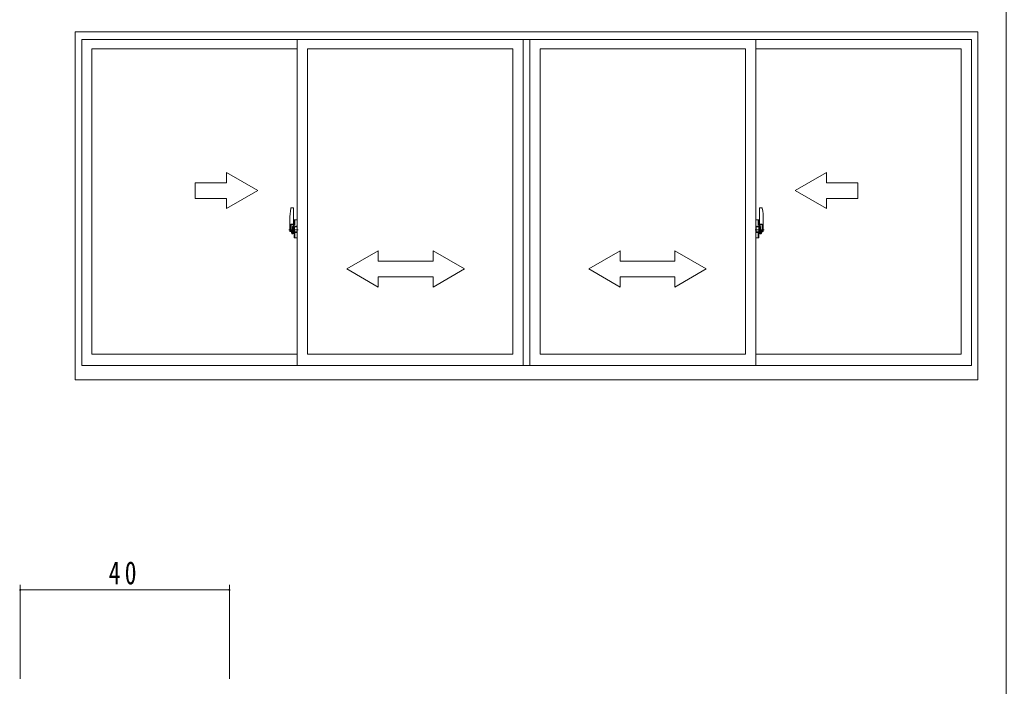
# Model space of a CAD drawing. Units: millimetres on the paper. Extents: x -397 to 397, y -282 to 282.
# Drawn here: x 187.4 to 376.1, y 50 to 177.6 of the extents above; entities that cross this region are included whole.
import ezdxf

# ---------------------------------------------------------------- set-up
doc = ezdxf.new("R2010")
doc.units = ezdxf.units.MM
doc.linetypes.add('USER2', pattern=[13, 10, -1, 1, -1])
for name, color, linetype, lineweight in [('0-1_YKK_ZWAK', 7, 'Continuous', 18), ('0-6_YKK_A1', 4, 'Continuous', 18), ('0-7_YKK_D', 6, 'Continuous', 18)]:
    doc.layers.add(name, color=color, linetype=linetype, lineweight=lineweight)
doc.styles.add('ＭＳ ゴシック', font='')
doc.styles.get('ＭＳ ゴシック').set_extended_font_data('MS Gothic')

msp = doc.modelspace()

# ---------------------------------------------------------------- linework, layer by layer
at = {"layer": '0-1_YKK_ZWAK'}
msp.add_line((376.092, 279.3), (376.092, -245.7), dxfattribs=at)
at = {"layer": '0-6_YKK_A1'}
for p, q in [((198.025, 175.316), (198.025, 108.666)), ((284.975, 175.316), (198.025, 175.316)), ((199.275, 173.816), (199.275, 111.416)), ((199.275, 173.816), (369.425, 173.816)), ((240.475, 111.416), (240.475, 173.816)), ((283.725, 111.416), (283.725, 173.816)), ((284.975, 175.316), (370.675, 175.316)), ((284.975, 111.416), (284.975, 173.816)), ((328.225, 111.416), (328.225, 173.816)), ((369.425, 173.816), (369.425, 111.416)), ((370.675, 175.316), (370.675, 108.666)), ((201.225, 172.066), (201.225, 113.616)), ((240.475, 172.066), (201.225, 172.066)), ((281.725, 172.066), (242.475, 172.066)), ((242.475, 113.616), (242.475, 172.066)), ((281.725, 113.616), (281.725, 172.066)), ((286.975, 172.066), (326.225, 172.066)), ((286.975, 113.616), (286.975, 172.066)), ((326.225, 113.616), (326.225, 172.066)), ((328.225, 172.066), (367.475, 172.066)), ((367.475, 172.066), (367.475, 113.616)), ((226.96, 146.416), (226.96, 148.38)), ((232.96, 144.916), (226.96, 148.38)), ((335.725, 144.916), (341.725, 148.38)), ((341.725, 146.416), (341.725, 148.38)), ((220.96, 146.416), (220.96, 143.416)), ((226.96, 146.416), (220.96, 146.416)), ((341.725, 146.416), (347.725, 146.416)), ((347.725, 146.416), (347.725, 143.416)), ((220.96, 143.416), (226.96, 143.416)), ((232.96, 144.916), (226.96, 141.452)), ((226.96, 141.452), (226.96, 143.416)), ((335.725, 144.916), (341.725, 141.452)), ((341.725, 141.452), (341.725, 143.416)), ((347.725, 143.416), (341.725, 143.416)), ((239.316, 141.575), (239.749, 141.59)), ((239.775, 141.565), (239.775, 138.306)), ((328.925, 141.565), (328.925, 138.306)), ((329.385, 141.575), (328.951, 141.59)), ((239.075, 139.321), (239.075, 137.103)), ((239.275, 137.398), (239.275, 138.458)), ((239.663, 138.458), (239.275, 138.458)), ((239.3, 137.406), (239.3, 138.385)), ((239.3, 138.385), (239.663, 138.385)), ((239.76, 138.009), (239.585, 138.009)), ((239.585, 138.009), (239.585, 137.191)), ((239.629, 137.779), (239.6, 137.761)), ((239.6, 137.563), (239.6, 137.761)), ((239.7, 137.786), (239.629, 137.779)), ((239.7, 138.348), (239.7, 138.009)), ((239.7, 138.181), (239.7, 138.231)), ((239.7, 138.009), (239.7, 137.786)), ((239.7, 138.009), (239.7, 137.786)), ((239.775, 137.89), (239.7, 137.89)), ((239.7, 137.786), (239.87, 137.786)), ((239.775, 138.306), (239.76, 138.306)), ((239.76, 138.306), (239.76, 138.009)), ((239.775, 138.345), (239.775, 137.786)), ((239.775, 137.786), (239.775, 138.139)), ((239.775, 137.848), (239.775, 138.083)), ((239.8, 138.164), (239.9, 138.166)), ((239.87, 137.786), (239.87, 137.588)), ((239.9, 139.271), (239.9, 138.366)), ((240.025, 138.366), (239.9, 138.366)), ((239.9, 137.998), (239.9, 138.311)), ((239.904, 137.971), (239.9, 137.998)), ((239.917, 137.944), (239.904, 137.971)), ((239.93, 137.932), (239.917, 137.944)), ((240.05, 138.341), (239.924, 138.336)), ((239.925, 138.341), (239.925, 138.366)), ((240.05, 138.341), (239.925, 138.341)), ((239.939, 137.927), (239.93, 137.932)), ((239.948, 137.925), (239.939, 137.927)), ((239.948, 137.925), (239.948, 137.925)), ((239.948, 137.925), (239.948, 137.256)), ((240.025, 139.321), (239.95, 139.321)), ((239.961, 137.929), (239.96, 137.924)), ((239.96, 137.924), (239.96, 136.907)), ((239.962, 137.933), (239.961, 137.929)), ((240.445, 137.965), (239.985, 137.949)), ((240.025, 139.321), (240.025, 138.366)), ((240.025, 139.296), (240.05, 139.296)), ((240.05, 139.326), (240.475, 139.341)), ((240.05, 139.326), (240.05, 138.341)), ((240.05, 139.296), (240.05, 138.341)), ((240.13, 138.081), (240.13, 138.011)), ((240.315, 138.106), (240.155, 138.106)), ((240.155, 137.986), (240.315, 137.986)), ((240.34, 138.081), (240.34, 138.011)), ((240.452, 137.963), (240.445, 137.965)), ((240.458, 137.958), (240.452, 137.963)), ((240.46, 137.95), (240.458, 137.958)), ((240.46, 137.95), (240.46, 137.944)), ((240.46, 137.95), (240.46, 136.881)), ((240.475, 139.341), (240.475, 135.841)), ((328.225, 139.341), (328.225, 135.841)), ((328.65, 139.326), (328.225, 139.341)), ((328.24, 137.95), (328.242, 137.958)), ((328.24, 137.95), (328.24, 137.944)), ((328.24, 137.95), (328.24, 136.881)), ((328.242, 137.958), (328.248, 137.963)), ((328.248, 137.963), (328.256, 137.965)), ((328.255, 137.965), (328.715, 137.949)), ((328.36, 138.081), (328.36, 138.011)), ((328.385, 138.106), (328.545, 138.106)), ((328.545, 137.986), (328.385, 137.986)), ((328.57, 138.081), (328.57, 138.011)), ((328.65, 139.326), (328.65, 138.341)), ((328.675, 139.296), (328.65, 139.296)), ((328.65, 139.296), (328.65, 138.341)), ((328.65, 138.341), (328.775, 138.341)), ((328.65, 138.341), (328.776, 138.336)), ((328.675, 139.321), (328.75, 139.321)), ((328.675, 139.321), (328.675, 138.366)), ((328.675, 138.366), (328.8, 138.366)), ((328.739, 137.933), (328.74, 137.929)), ((328.74, 137.929), (328.74, 137.924)), ((328.74, 137.924), (328.74, 136.907)), ((328.752, 137.925), (328.753, 137.925)), ((328.752, 137.925), (328.752, 137.256)), ((328.753, 137.925), (328.761, 137.927)), ((328.761, 137.927), (328.771, 137.932)), ((328.771, 137.932), (328.783, 137.944)), ((328.775, 138.341), (328.775, 138.366)), ((328.783, 137.944), (328.796, 137.971)), ((328.796, 137.971), (328.8, 137.998)), ((328.8, 139.271), (328.8, 138.366)), ((328.8, 137.998), (328.8, 138.311)), ((328.901, 138.164), (328.8, 138.166)), ((328.83, 137.786), (328.83, 137.588)), ((329, 137.786), (328.83, 137.786)), ((328.925, 138.345), (328.925, 137.786)), ((328.925, 138.306), (328.94, 138.306)), ((328.925, 137.786), (328.925, 138.139)), ((328.925, 137.848), (328.925, 138.083)), ((328.925, 137.89), (329, 137.89)), ((328.94, 138.306), (328.94, 138.009)), ((328.94, 138.009), (329.115, 138.009)), ((329, 138.348), (329, 138.009)), ((329, 138.181), (329, 138.231)), ((329, 138.009), (329, 137.786)), ((329, 138.009), (329, 137.786)), ((329, 137.786), (329.071, 137.779)), ((329.038, 138.458), (329.425, 138.458)), ((329.4, 138.385), (329.038, 138.385)), ((329.071, 137.779), (329.1, 137.761)), ((329.1, 137.563), (329.1, 137.761)), ((329.115, 138.009), (329.115, 137.191)), ((329.4, 137.406), (329.4, 138.385)), ((329.425, 137.398), (329.425, 138.458)), ((329.625, 139.321), (329.625, 137.103)), ((239.123, 137.053), (239.33, 137.046)), ((239.275, 137.395), (239.275, 137.398)), ((239.276, 137.359), (239.275, 137.395)), ((239.276, 137.348), (239.275, 137.395)), ((239.545, 137.218), (239.33, 137.218)), ((239.33, 137.218), (239.33, 137.046)), ((239.365, 137.149), (239.33, 137.149)), ((239.365, 137.191), (239.6, 137.191)), ((239.365, 137.101), (239.365, 137.191)), ((239.365, 136.955), (239.365, 136.971)), ((239.365, 136.955), (239.654, 136.955)), ((239.453, 136.683), (239.443, 136.699)), ((239.475, 136.652), (239.453, 136.683)), ((239.475, 136.702), (239.475, 136.652)), ((239.663, 136.652), (239.475, 136.652)), ((239.5, 136.727), (239.663, 136.727)), ((239.585, 137.225), (239.545, 137.225)), ((239.545, 137.225), (239.545, 137.191)), ((239.6, 137.677), (239.585, 137.677)), ((239.629, 137.581), (239.6, 137.563)), ((239.6, 137.489), (239.6, 137.563)), ((239.6, 137.563), (239.6, 137.563)), ((239.6, 137.443), (239.6, 137.489)), ((239.6, 137.489), (239.7, 137.489)), ((239.6, 137.195), (239.6, 137.249)), ((239.6, 137.249), (239.7, 137.249)), ((239.6, 137.191), (239.6, 137.195)), ((239.6, 137.195), (239.7, 137.195)), ((239.6, 137.191), (239.7, 137.191)), ((239.601, 136.971), (239.6, 136.971)), ((239.624, 136.96), (239.601, 136.971)), ((239.635, 136.957), (239.624, 136.96)), ((239.7, 137.588), (239.629, 137.581)), ((239.646, 136.956), (239.635, 136.957)), ((239.664, 136.956), (239.646, 136.956)), ((239.679, 136.96), (239.664, 136.956)), ((239.69, 136.968), (239.679, 136.96)), ((239.7, 137.149), (239.688, 137.149)), ((239.694, 136.974), (239.69, 136.968)), ((239.697, 136.98), (239.694, 136.974)), ((239.697, 136.98), (239.699, 136.988)), ((239.699, 136.988), (239.7, 136.996)), ((239.7, 137.588), (239.87, 137.588)), ((239.7, 137.489), (239.7, 137.563)), ((239.87, 137.563), (239.7, 137.563)), ((239.7, 137.563), (239.7, 136.765)), ((239.7, 137.443), (239.7, 137.489)), ((239.7, 137.249), (239.7, 137.443)), ((239.7, 137.419), (239.7, 137.149)), ((239.7, 137.195), (239.7, 137.249)), ((239.7, 137.191), (239.7, 137.195)), ((239.7, 137.047), (239.7, 136.996)), ((239.775, 137.563), (239.775, 136.765)), ((239.775, 137.042), (239.775, 137.563)), ((239.9, 137.016), (239.8, 137.017)), ((239.87, 137.588), (239.87, 137.563)), ((239.9, 137.183), (239.901, 137.192)), ((239.9, 136.87), (239.9, 137.183)), ((240.025, 136.816), (239.9, 136.816)), ((239.9, 135.911), (239.9, 136.816)), ((239.901, 137.192), (239.908, 137.22)), ((239.908, 137.22), (239.915, 137.233)), ((239.915, 137.233), (239.924, 137.245)), ((239.924, 137.245), (239.933, 137.251)), ((240.05, 136.841), (239.924, 136.845)), ((240.05, 136.841), (239.925, 136.841)), ((239.925, 136.841), (239.925, 136.816)), ((239.933, 137.251), (239.943, 137.256)), ((239.943, 137.256), (239.948, 137.256)), ((240.025, 135.861), (239.95, 135.861)), ((239.96, 136.907), (239.961, 136.903)), ((239.961, 136.903), (239.962, 136.899)), ((239.985, 136.883), (240.445, 136.867)), ((240.025, 136.991), (240.025, 136.933)), ((240.025, 135.861), (240.025, 136.816)), ((240.025, 135.886), (240.05, 135.886)), ((240.4, 137.016), (240.05, 137.016)), ((240.05, 136.908), (240.4, 136.908)), ((240.05, 135.886), (240.05, 136.841)), ((240.05, 136.841), (240.05, 135.856)), ((240.05, 135.856), (240.475, 135.841)), ((240.425, 136.991), (240.425, 136.933)), ((240.445, 136.867), (240.452, 136.868)), ((240.452, 136.868), (240.458, 136.874)), ((240.458, 136.874), (240.46, 136.881)), ((240.475, 137.728), (240.46, 137.728)), ((240.475, 137.403), (240.46, 137.403)), ((328.225, 137.728), (328.24, 137.728)), ((328.225, 137.403), (328.24, 137.403)), ((328.65, 135.856), (328.225, 135.841)), ((328.242, 136.874), (328.24, 136.881)), ((328.248, 136.868), (328.242, 136.874)), ((328.256, 136.867), (328.248, 136.868)), ((328.715, 136.883), (328.255, 136.867)), ((328.275, 136.991), (328.275, 136.933)), ((328.3, 137.016), (328.65, 137.016)), ((328.65, 136.908), (328.3, 136.908)), ((328.65, 136.841), (328.776, 136.845)), ((328.65, 136.841), (328.775, 136.841)), ((328.65, 135.886), (328.65, 136.841)), ((328.65, 136.841), (328.65, 135.856)), ((328.675, 135.886), (328.65, 135.886)), ((328.675, 136.991), (328.675, 136.933)), ((328.675, 136.816), (328.8, 136.816)), ((328.675, 135.861), (328.675, 136.816)), ((328.675, 135.861), (328.75, 135.861)), ((328.74, 136.903), (328.739, 136.899)), ((328.74, 136.907), (328.74, 136.903)), ((328.757, 137.256), (328.752, 137.256)), ((328.768, 137.251), (328.757, 137.256)), ((328.776, 137.245), (328.768, 137.251)), ((328.775, 136.841), (328.775, 136.816)), ((328.786, 137.233), (328.776, 137.245)), ((328.792, 137.22), (328.786, 137.233)), ((328.8, 137.192), (328.792, 137.22)), ((328.8, 137.183), (328.8, 137.192)), ((328.8, 136.87), (328.8, 137.183)), ((328.8, 137.016), (328.901, 137.017)), ((328.8, 135.911), (328.8, 136.816)), ((328.83, 137.588), (328.83, 137.563)), ((329, 137.588), (328.83, 137.588)), ((328.83, 137.563), (329, 137.563)), ((328.925, 137.563), (328.925, 136.765)), ((328.925, 137.042), (328.925, 137.563)), ((329, 137.588), (329.071, 137.581)), ((329, 137.489), (329, 137.563)), ((329, 137.563), (329, 136.765)), ((329, 137.443), (329, 137.489)), ((329.1, 137.489), (329, 137.489)), ((329, 137.249), (329, 137.443)), ((329, 137.419), (329, 137.149)), ((329, 137.195), (329, 137.249)), ((329.1, 137.249), (329, 137.249)), ((329, 137.191), (329, 137.195)), ((329.1, 137.195), (329, 137.195)), ((329.1, 137.191), (329, 137.191)), ((329, 137.149), (329.012, 137.149)), ((329, 137.047), (329, 136.996)), ((329.001, 136.988), (329, 136.996)), ((329.003, 136.98), (329.001, 136.988)), ((329.003, 136.98), (329.007, 136.974)), ((329.007, 136.974), (329.011, 136.968)), ((329.011, 136.968), (329.022, 136.96)), ((329.022, 136.96), (329.037, 136.956)), ((329.037, 136.956), (329.054, 136.956)), ((329.2, 136.727), (329.038, 136.727)), ((329.038, 136.652), (329.225, 136.652)), ((329.335, 136.955), (329.047, 136.955)), ((329.054, 136.956), (329.065, 136.957)), ((329.065, 136.957), (329.076, 136.96)), ((329.071, 137.581), (329.1, 137.563)), ((329.076, 136.96), (329.1, 136.971)), ((329.1, 137.677), (329.115, 137.677)), ((329.1, 137.489), (329.1, 137.563)), ((329.1, 137.563), (329.1, 137.563)), ((329.1, 137.443), (329.1, 137.489)), ((329.1, 137.195), (329.1, 137.249)), ((329.1, 137.191), (329.1, 137.195)), ((329.335, 137.191), (329.1, 137.191)), ((329.1, 136.971), (329.1, 136.971)), ((329.115, 137.225), (329.155, 137.225)), ((329.155, 137.225), (329.155, 137.191)), ((329.155, 137.218), (329.37, 137.218)), ((329.225, 136.702), (329.225, 136.652)), ((329.225, 136.652), (329.247, 136.683)), ((329.247, 136.683), (329.258, 136.699)), ((329.335, 137.101), (329.335, 137.191)), ((329.335, 137.149), (329.37, 137.149)), ((329.335, 136.955), (329.335, 136.971)), ((329.37, 137.218), (329.37, 137.046)), ((329.577, 137.053), (329.37, 137.046)), ((329.424, 137.359), (329.425, 137.395)), ((329.424, 137.348), (329.425, 137.395)), ((329.425, 137.395), (329.425, 137.398)), ((249.975, 129.916), (255.975, 133.38)), ((255.975, 133.38), (255.975, 131.416)), ((272.475, 129.916), (266.475, 133.38)), ((266.475, 133.38), (266.475, 131.416)), ((296.225, 129.916), (302.225, 133.38)), ((302.225, 133.38), (302.225, 131.416)), ((318.725, 129.916), (312.725, 133.38)), ((312.725, 133.38), (312.725, 131.416)), ((255.975, 131.416), (266.475, 131.416)), ((312.725, 131.416), (302.225, 131.416)), ((249.975, 129.916), (255.975, 126.416)), ((272.475, 129.916), (266.475, 126.416)), ((266.475, 128.416), (266.475, 126.416)), ((296.225, 129.916), (302.225, 126.416)), ((302.225, 128.416), (302.225, 126.416)), ((318.725, 129.916), (312.725, 126.416)), ((201.225, 113.616), (240.475, 113.616)), ((242.475, 113.616), (281.725, 113.616)), ((326.225, 113.616), (286.975, 113.616)), ((367.475, 113.616), (328.225, 113.616)), ((199.275, 111.416), (369.425, 111.416)), ((198.025, 108.666), (284.975, 108.666)), ((370.675, 108.666), (284.975, 108.666))]:
    msp.add_line(p, q, dxfattribs=at)
at = {"layer": '0-6_YKK_A1', "linetype": 'USER2'}
for p, q in [((239.922, 137.416), (238.886, 137.416)), ((238.903, 137.416), (240.23, 137.416)), ((239.616, 137.416), (240.64, 137.416)), ((329.085, 137.416), (328.061, 137.416)), ((329.797, 137.416), (328.471, 137.416)), ((328.779, 137.416), (329.815, 137.416))]:
    msp.add_line(p, q, dxfattribs=at)
at = {"layer": '0-6_YKK_A1'}
for points in [[(239.365, 136.971), (239.365, 137.101), (239.6, 137.101)], [(239.6, 137.563), (239.7, 137.563), (239.7, 137.563)], [(239.6, 137.249), (239.6, 137.443), (239.7, 137.443)], [(239.7, 137.191), (239.7, 137.06), (239.7, 137.047)], [(329.1, 137.563), (329, 137.563), (329, 137.563)], [(329.1, 137.249), (329.1, 137.443), (329, 137.443)], [(329, 137.191), (329, 137.06), (329, 137.047)], [(329.335, 136.971), (329.335, 137.101), (329.1, 137.101)], [(266.475, 128.416), (255.975, 128.416), (255.975, 126.416)], [(302.225, 128.416), (312.725, 128.416), (312.725, 126.416)]]:
    msp.add_lwpolyline(points, dxfattribs=at)
for centre, radius, start, end in [((252.325, 139.279), 13.25, 170.20654, 179.82143), ((239.317, 141.525), 0.05, 92, 170.20654), ((239.75, 141.565), 0.025, 0, 92), ((328.95, 141.565), 0.025, 88, 180), ((329.383, 141.525), 0.05, 9.79346, 88), ((316.375, 139.279), 13.25, 0.17857, 9.79346), ((239.3, 138.41), 0.025, 180, 270), ((239.663, 138.345), 0.113, 0, 90), ((239.663, 138.348), 0.0375, 0, 90), ((239.8, 138.139), 0.025, 91, 180), ((239.95, 139.271), 0.05, 90, 180), ((239.925, 138.311), 0.025, 91.99999, 180), ((239.985, 137.923), 0.0254, 88.99206, 157.90245), ((240.155, 138.081), 0.025, 90, 180), ((240.155, 138.011), 0.025, 180, 270), ((240.315, 138.081), 0.025, 0, 90), ((240.315, 138.011), 0.025, 270, 0), ((328.385, 138.081), 0.025, 90, 180), ((328.385, 138.011), 0.025, 180, 270), ((328.545, 138.081), 0.025, 0, 90), ((328.545, 138.011), 0.025, 270, 0), ((328.715, 137.923), 0.0254, 22.09755, 91.00794), ((328.75, 139.271), 0.05, 0, 90), ((328.775, 138.311), 0.025, 0, 88.00001), ((328.9, 138.139), 0.025, 0, 89), ((329.038, 138.345), 0.113, 90, 180), ((329.038, 138.348), 0.0375, 90, 180), ((329.4, 138.41), 0.025, 270, 0), ((239.125, 137.103), 0.05, 180, 268), ((240.752, 137.396), 1.476, 179.91894, 190.81318), ((240.583, 137.338), 1.307, 179.5362, 192.85144), ((240.772, 137.365), 1.472, 178.42075, 189.33089), ((240.224, 137.259), 0.933, 188.62914, 193.1575), ((240.583, 137.338), 1.307, 192.85144, 209.23122), ((240.224, 137.259), 0.933, 193.1575, 216.63292), ((240.186, 137.279), 0.88, 189.9821, 192.05297), ((240.186, 137.279), 0.88, 192.05297, 218.82619), ((239.5, 136.702), 0.025, 90, 180), ((239.605, 137.196), 0.095, 266.91231, 356.7406), ((239.663, 136.765), 0.113, 270, 0), ((239.663, 136.765), 0.0375, 270, 0), ((239.8, 137.042), 0.025, 180, 269.00002), ((239.925, 136.87), 0.025, 180, 268.00001), ((239.95, 135.911), 0.05, 180, 270), ((239.985, 136.908), 0.0256, 202.43823, 270.66726), ((240.05, 136.991), 0.025, 90, 180), ((240.05, 136.933), 0.025, 180, 270), ((240.4, 136.991), 0.025, 0, 90), ((240.4, 136.933), 0.025, 270, 0), ((328.3, 136.991), 0.025, 90, 180), ((328.3, 136.933), 0.025, 180, 270), ((328.65, 136.991), 0.025, 0, 90), ((328.65, 136.933), 0.025, 270, 0), ((328.715, 136.908), 0.0256, 269.33274, 337.56177), ((328.75, 135.911), 0.05, 270, 0), ((328.775, 136.87), 0.025, 271.99999, 0), ((328.9, 137.042), 0.025, 270.99998, 0), ((329.038, 136.765), 0.113, 180, 270), ((329.095, 137.196), 0.095, 183.2594, 273.08769), ((329.038, 136.765), 0.0375, 180, 270), ((328.515, 137.279), 0.88, 321.17381, 347.94703), ((329.2, 136.702), 0.025, 0, 90), ((328.476, 137.259), 0.933, 323.36708, 346.8425), ((328.117, 137.338), 1.307, 330.76878, 347.14856), ((328.515, 137.279), 0.88, 347.94703, 350.0179), ((327.929, 137.365), 1.472, 350.66911, 1.57925), ((328.476, 137.259), 0.933, 346.8425, 351.37086), ((328.117, 137.338), 1.307, 347.14856, 0.4638), ((327.949, 137.396), 1.476, 349.18682, 0.08106), ((329.575, 137.103), 0.05, 272, 0)]:
    msp.add_arc(centre, radius, start, end, dxfattribs=at)
at = {"layer": '0-7_YKK_D'}
for p, q in [((187.519, 51.484), (187.519, 69.484)), ((227.519, 68.484), (187.519, 68.484)), ((227.519, 51.484), (227.519, 69.484))]:
    msp.add_line(p, q, dxfattribs=at)
for centre, start, end in [((187.519, 68.484), 0, 180), ((187.519, 68.484), 180, 0), ((227.519, 68.484), 0, 180), ((227.519, 68.484), 180, 0)]:
    msp.add_arc(centre, 0.106, start, end, dxfattribs=at)

# ---------------------------------------------------------------- texts
at = {"layer": '0-7_YKK_D', "color": 7, "insert": (204.424, 69.484), "char_height": 4.399, "attachment_point": 7, "style": 'ＭＳ ゴシック'}
msp.add_mtext('\\T1.37;\\W0.75;40', dxfattribs=at)

doc.saveas('drawing.dxf')
